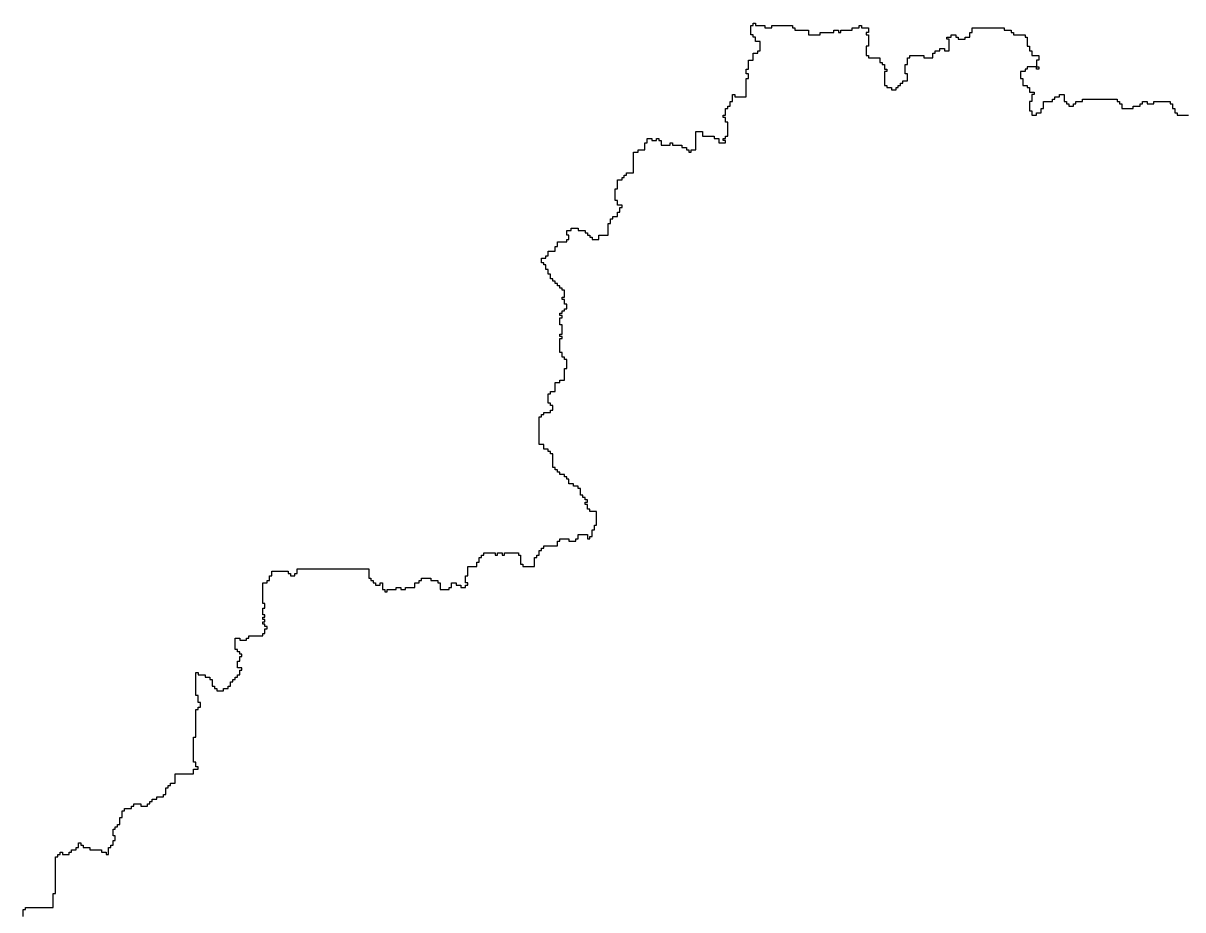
# Model space of a CAD drawing. Header units: inches. Extents: x -98695 to 376223, y 1122520 to 1501782.
# Drawn here: x -11152 to 4381, y 1460291 to 1472169 of the extents above; entities that cross this region are included whole.
import ezdxf

# ---------------------------------------------------------------- set-up
doc = ezdxf.new("R2010")
doc.units = ezdxf.units.IN
doc.header["$MEASUREMENT"] = 0
doc.layers.add('subs1', color=7, linetype='Continuous', true_color=0xc8dcf7)

msp = doc.modelspace()

# ---------------------------------------------------------------- linework, layer by layer
at = {"layer": 'subs1'}
msp.add_polyline3d([(-11152, 1460200, 0), (-11152, 1460293, 0), (-11121, 1460293, 0), (-11121, 1460323, 0), (-10750, 1460323, 0), (-10750, 1460508, 0), (-10720, 1460508, 0), (-10720, 1461002, 0), (-10689, 1461002, 0), (-10689, 1461033, 0), (-10658, 1461033, 0), (-10658, 1461064, 0), (-10627, 1461064, 0), (-10627, 1461033, 0), (-10535, 1461033, 0), (-10535, 1461064, 0), (-10504, 1461064, 0), (-10504, 1461095, 0), (-10442, 1461095, 0), (-10442, 1461125, 0), (-10411, 1461125, 0), (-10411, 1461187, 0), (-10380, 1461187, 0), (-10380, 1461156, 0), (-10349, 1461156, 0), (-10349, 1461125, 0), (-10257, 1461125, 0), (-10257, 1461095, 0), (-10103, 1461095, 0), (-10103, 1461064, 0), (-10041, 1461064, 0), (-10041, 1461033, 0), (-10010, 1461033, 0), (-10010, 1461125, 0), (-9979, 1461125, 0), (-9979, 1461156, 0), (-9948, 1461156, 0), (-9948, 1461218, 0), (-9918, 1461218, 0), (-9918, 1461280, 0), (-9948, 1461280, 0), (-9948, 1461372, 0), (-9918, 1461372, 0), (-9918, 1461403, 0), (-9887, 1461403, 0), (-9887, 1461434, 0), (-9856, 1461434, 0), (-9856, 1461526, 0), (-9825, 1461526, 0), (-9825, 1461619, 0), (-9794, 1461619, 0), (-9794, 1461650, 0), (-9702, 1461650, 0), (-9702, 1461681, 0), (-9671, 1461681, 0), (-9671, 1461711, 0), (-9578, 1461711, 0), (-9578, 1461681, 0), (-9486, 1461681, 0), (-9486, 1461711, 0), (-9455, 1461711, 0), (-9455, 1461742, 0), (-9424, 1461742, 0), (-9424, 1461773, 0), (-9362, 1461773, 0), (-9362, 1461804, 0), (-9270, 1461804, 0), (-9270, 1461835, 0), (-9239, 1461835, 0), (-9239, 1461927, 0), (-9208, 1461927, 0), (-9208, 1461958, 0), (-9177, 1461958, 0), (-9177, 1461989, 0), (-9116, 1461989, 0), (-9116, 1462112, 0), (-8869, 1462112, 0), (-8869, 1462174, 0), (-8807, 1462174, 0), (-8807, 1462205, 0), (-8838, 1462205, 0), (-8838, 1462267, 0), (-8869, 1462267, 0), (-8869, 1462606, 0), (-8838, 1462606, 0), (-8838, 1462976, 0), (-8807, 1462976, 0), (-8807, 1463007, 0), (-8776, 1463007, 0), (-8776, 1463069, 0), (-8807, 1463069, 0), (-8807, 1463161, 0), (-8838, 1463161, 0), (-8838, 1463470, 0), (-8807, 1463470, 0), (-8807, 1463439, 0), (-8715, 1463439, 0), (-8715, 1463408, 0), (-8653, 1463408, 0), (-8653, 1463377, 0), (-8622, 1463377, 0), (-8622, 1463285, 0), (-8591, 1463285, 0), (-8591, 1463254, 0), (-8560, 1463254, 0), (-8560, 1463223, 0), (-8468, 1463223, 0), (-8468, 1463254, 0), (-8406, 1463254, 0), (-8406, 1463285, 0), (-8375, 1463285, 0), (-8375, 1463346, 0), (-8344, 1463346, 0), (-8344, 1463377, 0), (-8314, 1463377, 0), (-8314, 1463408, 0), (-8283, 1463408, 0), (-8283, 1463439, 0), (-8252, 1463439, 0), (-8252, 1463501, 0), (-8221, 1463501, 0), (-8221, 1463531, 0), (-8283, 1463531, 0), (-8283, 1463624, 0), (-8252, 1463624, 0), (-8252, 1463686, 0), (-8221, 1463686, 0), (-8221, 1463717, 0), (-8252, 1463717, 0), (-8252, 1463747, 0), (-8283, 1463747, 0), (-8283, 1463778, 0), (-8314, 1463778, 0), (-8314, 1463932, 0), (-8252, 1463932, 0), (-8252, 1463902, 0), (-8159, 1463902, 0), (-8159, 1463932, 0), (-8129, 1463932, 0), (-8129, 1463963, 0), (-7943, 1463963, 0), (-7943, 1463994, 0), (-7913, 1463994, 0), (-7913, 1464056, 0), (-7882, 1464056, 0), (-7882, 1464087, 0), (-7913, 1464087, 0), (-7913, 1464118, 0), (-7943, 1464118, 0), (-7943, 1464148, 0), (-7913, 1464148, 0), (-7913, 1464179, 0), (-7943, 1464179, 0), (-7943, 1464210, 0), (-7913, 1464210, 0), (-7913, 1464241, 0), (-7943, 1464241, 0), (-7943, 1464333, 0), (-7913, 1464333, 0), (-7913, 1464395, 0), (-7943, 1464395, 0), (-7943, 1464673, 0), (-7882, 1464673, 0), (-7882, 1464704, 0), (-7851, 1464704, 0), (-7851, 1464765, 0), (-7820, 1464765, 0), (-7820, 1464827, 0), (-7604, 1464827, 0), (-7604, 1464796, 0), (-7573, 1464796, 0), (-7573, 1464765, 0), (-7512, 1464765, 0), (-7512, 1464796, 0), (-7481, 1464796, 0), (-7481, 1464858, 0), (-6524, 1464858, 0), (-6524, 1464734, 0), (-6494, 1464734, 0), (-6494, 1464704, 0), (-6463, 1464704, 0), (-6463, 1464673, 0), (-6432, 1464673, 0), (-6432, 1464642, 0), (-6370, 1464642, 0), (-6370, 1464673, 0), (-6339, 1464673, 0), (-6339, 1464580, 0), (-6309, 1464580, 0), (-6309, 1464549, 0), (-6278, 1464549, 0), (-6278, 1464580, 0), (-6154, 1464580, 0), (-6154, 1464611, 0), (-6093, 1464611, 0), (-6093, 1464580, 0), (-6031, 1464580, 0), (-6031, 1464611, 0), (-5908, 1464611, 0), (-5908, 1464673, 0), (-5846, 1464673, 0), (-5846, 1464704, 0), (-5815, 1464704, 0), (-5815, 1464734, 0), (-5692, 1464734, 0), (-5692, 1464704, 0), (-5599, 1464704, 0), (-5599, 1464673, 0), (-5568, 1464673, 0), (-5568, 1464580, 0), (-5445, 1464580, 0), (-5445, 1464611, 0), (-5414, 1464611, 0), (-5414, 1464673, 0), (-5352, 1464673, 0), (-5352, 1464642, 0), (-5291, 1464642, 0), (-5291, 1464611, 0), (-5229, 1464611, 0), (-5229, 1464642, 0), (-5198, 1464642, 0), (-5198, 1464673, 0), (-5229, 1464673, 0), (-5229, 1464765, 0), (-5198, 1464765, 0), (-5198, 1464889, 0), (-5075, 1464889, 0), (-5075, 1464950, 0), (-5044, 1464950, 0), (-5044, 1465012, 0), (-5013, 1465012, 0), (-5013, 1465043, 0), (-4982, 1465043, 0), (-4982, 1465074, 0), (-4828, 1465074, 0), (-4828, 1465043, 0), (-4797, 1465043, 0), (-4797, 1465074, 0), (-4735, 1465074, 0), (-4735, 1465043, 0), (-4705, 1465043, 0), (-4705, 1465074, 0), (-4519, 1465074, 0), (-4519, 1465043, 0), (-4489, 1465043, 0), (-4489, 1464920, 0), (-4458, 1464920, 0), (-4458, 1464889, 0), (-4304, 1464889, 0), (-4304, 1465012, 0), (-4273, 1465012, 0), (-4273, 1465043, 0), (-4242, 1465043, 0), (-4242, 1465105, 0), (-4211, 1465105, 0), (-4211, 1465135, 0), (-4180, 1465135, 0), (-4180, 1465166, 0), (-3995, 1465166, 0), (-3995, 1465228, 0), (-3964, 1465228, 0), (-3964, 1465259, 0), (-3841, 1465259, 0), (-3841, 1465228, 0), (-3748, 1465228, 0), (-3748, 1465259, 0), (-3717, 1465259, 0), (-3717, 1465321, 0), (-3594, 1465321, 0), (-3594, 1465259, 0), (-3563, 1465259, 0), (-3563, 1465290, 0), (-3532, 1465290, 0), (-3532, 1465382, 0), (-3501, 1465382, 0), (-3501, 1465444, 0), (-3471, 1465444, 0), (-3471, 1465629, 0), (-3563, 1465629, 0), (-3563, 1465660, 0), (-3594, 1465660, 0), (-3594, 1465722, 0), (-3625, 1465722, 0), (-3625, 1465752, 0), (-3594, 1465752, 0), (-3594, 1465783, 0), (-3625, 1465783, 0), (-3625, 1465814, 0), (-3656, 1465814, 0), (-3656, 1465845, 0), (-3687, 1465845, 0), (-3687, 1465937, 0), (-3717, 1465937, 0), (-3717, 1465968, 0), (-3779, 1465968, 0), (-3779, 1465999, 0), (-3841, 1465999, 0), (-3841, 1466061, 0), (-3872, 1466061, 0), (-3872, 1466092, 0), (-3902, 1466092, 0), (-3902, 1466123, 0), (-3964, 1466123, 0), (-3964, 1466153, 0), (-3995, 1466153, 0), (-3995, 1466184, 0), (-4026, 1466184, 0), (-4026, 1466215, 0), (-4057, 1466215, 0), (-4057, 1466400, 0), (-4088, 1466400, 0), (-4088, 1466431, 0), (-4118, 1466431, 0), (-4118, 1466462, 0), (-4180, 1466462, 0), (-4180, 1466524, 0), (-4242, 1466524, 0), (-4242, 1466894, 0), (-4211, 1466894, 0), (-4211, 1466925, 0), (-4180, 1466925, 0), (-4180, 1466955, 0), (-4088, 1466955, 0), (-4088, 1466986, 0), (-4057, 1466986, 0), (-4057, 1467048, 0), (-4088, 1467048, 0), (-4088, 1467079, 0), (-4118, 1467079, 0), (-4118, 1467202, 0), (-4088, 1467202, 0), (-4088, 1467233, 0), (-4026, 1467233, 0), (-4026, 1467356, 0), (-3964, 1467356, 0), (-3964, 1467387, 0), (-3902, 1467387, 0), (-3902, 1467542, 0), (-3872, 1467542, 0), (-3872, 1467665, 0), (-3902, 1467665, 0), (-3902, 1467696, 0), (-3933, 1467696, 0), (-3933, 1467757, 0), (-3964, 1467757, 0), (-3964, 1467943, 0), (-3933, 1467943, 0), (-3933, 1467973, 0), (-3964, 1467973, 0), (-3964, 1468004, 0), (-3933, 1468004, 0), (-3933, 1468128, 0), (-3964, 1468128, 0), (-3964, 1468220, 0), (-3933, 1468220, 0), (-3933, 1468251, 0), (-3964, 1468251, 0), (-3964, 1468282, 0), (-3933, 1468282, 0), (-3933, 1468313, 0), (-3902, 1468313, 0), (-3902, 1468344, 0), (-3872, 1468344, 0), (-3872, 1468405, 0), (-3902, 1468405, 0), (-3902, 1468467, 0), (-3933, 1468467, 0), (-3933, 1468498, 0), (-3902, 1468498, 0), (-3902, 1468590, 0), (-3933, 1468590, 0), (-3933, 1468621, 0), (-3964, 1468621, 0), (-3964, 1468652, 0), (-3995, 1468652, 0), (-3995, 1468683, 0), (-4026, 1468683, 0), (-4026, 1468714, 0), (-4057, 1468714, 0), (-4057, 1468745, 0), (-4088, 1468745, 0), (-4088, 1468806, 0), (-4118, 1468806, 0), (-4118, 1468868, 0), (-4149, 1468868, 0), (-4149, 1468930, 0), (-4180, 1468930, 0), (-4180, 1468960, 0), (-4211, 1468960, 0), (-4211, 1469022, 0), (-4149, 1469022, 0), (-4149, 1469053, 0), (-4118, 1469053, 0), (-4118, 1469115, 0), (-4026, 1469115, 0), (-4026, 1469176, 0), (-3995, 1469176, 0), (-3995, 1469238, 0), (-3872, 1469238, 0), (-3872, 1469269, 0), (-3841, 1469269, 0), (-3841, 1469331, 0), (-3872, 1469331, 0), (-3872, 1469392, 0), (-3810, 1469392, 0), (-3810, 1469423, 0), (-3717, 1469423, 0), (-3717, 1469392, 0), (-3625, 1469392, 0), (-3625, 1469361, 0), (-3594, 1469361, 0), (-3594, 1469331, 0), (-3563, 1469331, 0), (-3563, 1469300, 0), (-3532, 1469300, 0), (-3532, 1469269, 0), (-3440, 1469269, 0), (-3440, 1469331, 0), (-3316, 1469331, 0), (-3316, 1469485, 0), (-3286, 1469485, 0), (-3286, 1469547, 0), (-3255, 1469547, 0), (-3255, 1469577, 0), (-3193, 1469577, 0), (-3193, 1469639, 0), (-3162, 1469639, 0), (-3162, 1469701, 0), (-3131, 1469701, 0), (-3131, 1469732, 0), (-3193, 1469732, 0), (-3193, 1469793, 0), (-3224, 1469793, 0), (-3224, 1469948, 0), (-3193, 1469948, 0), (-3193, 1470071, 0), (-3131, 1470071, 0), (-3131, 1470102, 0), (-3100, 1470102, 0), (-3100, 1470133, 0), (-3070, 1470133, 0), (-3070, 1470164, 0), (-2977, 1470164, 0), (-2977, 1470441, 0), (-2915, 1470441, 0), (-2915, 1470472, 0), (-2823, 1470472, 0), (-2823, 1470565, 0), (-2792, 1470565, 0), (-2792, 1470626, 0), (-2730, 1470626, 0), (-2730, 1470595, 0), (-2669, 1470595, 0), (-2669, 1470626, 0), (-2638, 1470626, 0), (-2638, 1470595, 0), (-2607, 1470595, 0), (-2607, 1470534, 0), (-2484, 1470534, 0), (-2484, 1470565, 0), (-2453, 1470565, 0), (-2453, 1470534, 0), (-2329, 1470534, 0), (-2329, 1470503, 0), (-2268, 1470503, 0), (-2268, 1470472, 0), (-2237, 1470472, 0), (-2237, 1470441, 0), (-2206, 1470441, 0), (-2206, 1470472, 0), (-2144, 1470472, 0), (-2144, 1470719, 0), (-2052, 1470719, 0), (-2052, 1470657, 0), (-1897, 1470657, 0), (-1897, 1470626, 0), (-1836, 1470626, 0), (-1836, 1470565, 0), (-1743, 1470565, 0), (-1743, 1470595, 0), (-1774, 1470595, 0), (-1774, 1470626, 0), (-1743, 1470626, 0), (-1743, 1470657, 0), (-1712, 1470657, 0), (-1712, 1470842, 0), (-1743, 1470842, 0), (-1743, 1470904, 0), (-1774, 1470904, 0), (-1774, 1470935, 0), (-1743, 1470935, 0), (-1743, 1471027, 0), (-1712, 1471027, 0), (-1712, 1471058, 0), (-1682, 1471058, 0), (-1682, 1471120, 0), (-1651, 1471120, 0), (-1651, 1471212, 0), (-1620, 1471212, 0), (-1620, 1471181, 0), (-1466, 1471181, 0), (-1466, 1471428, 0), (-1435, 1471428, 0), (-1435, 1471490, 0), (-1466, 1471490, 0), (-1466, 1471552, 0), (-1435, 1471552, 0), (-1435, 1471675, 0), (-1373, 1471675, 0), (-1373, 1471768, 0), (-1311, 1471768, 0), (-1311, 1471798, 0), (-1281, 1471798, 0), (-1281, 1471922, 0), (-1342, 1471922, 0), (-1342, 1471983, 0), (-1373, 1471983, 0), (-1373, 1472014, 0), (-1404, 1472014, 0), (-1404, 1472138, 0), (-1373, 1472138, 0), (-1373, 1472169, 0), (-1342, 1472169, 0), (-1342, 1472138, 0), (-1219, 1472138, 0), (-1219, 1472107, 0), (-1126, 1472107, 0), (-1126, 1472138, 0), (-849, 1472138, 0), (-849, 1472107, 0), (-818, 1472107, 0), (-818, 1472076, 0), (-633, 1472076, 0), (-633, 1472014, 0), (-478, 1472014, 0), (-478, 1472045, 0), (-293, 1472045, 0), (-293, 1472076, 0), (-232, 1472076, 0), (-232, 1472045, 0), (-201, 1472045, 0), (-201, 1472076, 0), (-47, 1472076, 0), (-47, 1472107, 0), (46, 1472107, 0), (46, 1472138, 0), (77, 1472138, 0), (77, 1472107, 0), (169, 1472107, 0), (169, 1472045, 0), (138, 1472045, 0), (138, 1472014, 0), (169, 1472014, 0), (169, 1471860, 0), (138, 1471860, 0), (138, 1471737, 0), (169, 1471737, 0), (169, 1471706, 0), (324, 1471706, 0), (324, 1471644, 0), (354, 1471644, 0), (354, 1471613, 0), (385, 1471613, 0), (385, 1471552, 0), (416, 1471552, 0), (416, 1471521, 0), (385, 1471521, 0), (385, 1471336, 0), (416, 1471336, 0), (416, 1471305, 0), (478, 1471305, 0), (478, 1471274, 0), (539, 1471274, 0), (539, 1471305, 0), (570, 1471305, 0), (570, 1471336, 0), (601, 1471336, 0), (601, 1471367, 0), (632, 1471367, 0), (632, 1471397, 0), (694, 1471397, 0), (694, 1471490, 0), (663, 1471490, 0), (663, 1471613, 0), (694, 1471613, 0), (694, 1471706, 0), (725, 1471706, 0), (725, 1471737, 0), (910, 1471737, 0), (910, 1471706, 0), (1033, 1471706, 0), (1033, 1471768, 0), (1064, 1471768, 0), (1064, 1471798, 0), (1126, 1471798, 0), (1126, 1471829, 0), (1187, 1471829, 0), (1187, 1471798, 0), (1249, 1471798, 0), (1249, 1471953, 0), (1218, 1471953, 0), (1218, 1471983, 0), (1280, 1471983, 0), (1280, 1472014, 0), (1341, 1472014, 0), (1341, 1471983, 0), (1372, 1471983, 0), (1372, 1471953, 0), (1465, 1471953, 0), (1465, 1471983, 0), (1527, 1471983, 0), (1527, 1472045, 0), (1557, 1472045, 0), (1557, 1472107, 0), (1989, 1472107, 0), (1989, 1472076, 0), (2082, 1472076, 0), (2082, 1472045, 0), (2113, 1472045, 0), (2113, 1472014, 0), (2267, 1472014, 0), (2267, 1471983, 0), (2298, 1471983, 0), (2298, 1471860, 0), (2329, 1471860, 0), (2329, 1471798, 0), (2359, 1471798, 0), (2359, 1471737, 0), (2452, 1471737, 0), (2452, 1471675, 0), (2421, 1471675, 0), (2421, 1471582, 0), (2298, 1471582, 0), (2298, 1471552, 0), (2267, 1471552, 0), (2267, 1471521, 0), (2205, 1471521, 0), (2205, 1471428, 0), (2236, 1471428, 0), (2236, 1471336, 0), (2298, 1471336, 0), (2298, 1471305, 0), (2329, 1471305, 0), (2329, 1471243, 0), (2390, 1471243, 0), (2390, 1471212, 0), (2359, 1471212, 0), (2359, 1471120, 0), (2329, 1471120, 0), (2329, 1470996, 0), (2359, 1470996, 0), (2359, 1470935, 0), (2421, 1470935, 0), (2421, 1470966, 0), (2483, 1470966, 0), (2483, 1471027, 0), (2514, 1471027, 0), (2514, 1471120, 0), (2637, 1471120, 0), (2637, 1471151, 0), (2668, 1471151, 0), (2668, 1471181, 0), (2730, 1471181, 0), (2730, 1471212, 0), (2791, 1471212, 0), (2791, 1471120, 0), (2822, 1471120, 0), (2822, 1471089, 0), (2853, 1471089, 0), (2853, 1471058, 0), (2915, 1471058, 0), (2915, 1471089, 0), (2946, 1471089, 0), (2946, 1471120, 0), (3038, 1471120, 0), (3038, 1471151, 0), (3501, 1471151, 0), (3501, 1471120, 0), (3532, 1471120, 0), (3532, 1471089, 0), (3562, 1471089, 0), (3562, 1471027, 0), (3717, 1471027, 0), (3717, 1471058, 0), (3809, 1471058, 0), (3809, 1471089, 0), (3840, 1471089, 0), (3840, 1471120, 0), (3902, 1471120, 0), (3902, 1471089, 0), (3994, 1471089, 0), (3994, 1471120, 0), (4210, 1471120, 0), (4210, 1471089, 0), (4241, 1471089, 0), (4241, 1471027, 0), (4272, 1471027, 0), (4272, 1470966, 0), (4303, 1470966, 0), (4303, 1470935, 0), (4457, 1470935, 0)], dxfattribs=at)
msp.add_polyline3d([(2421, 1471582, 0), (2452, 1471582, 0), (2452, 1471552, 0), (2421, 1471552, 0)], close=True, dxfattribs=at)

doc.saveas('drawing.dxf')
